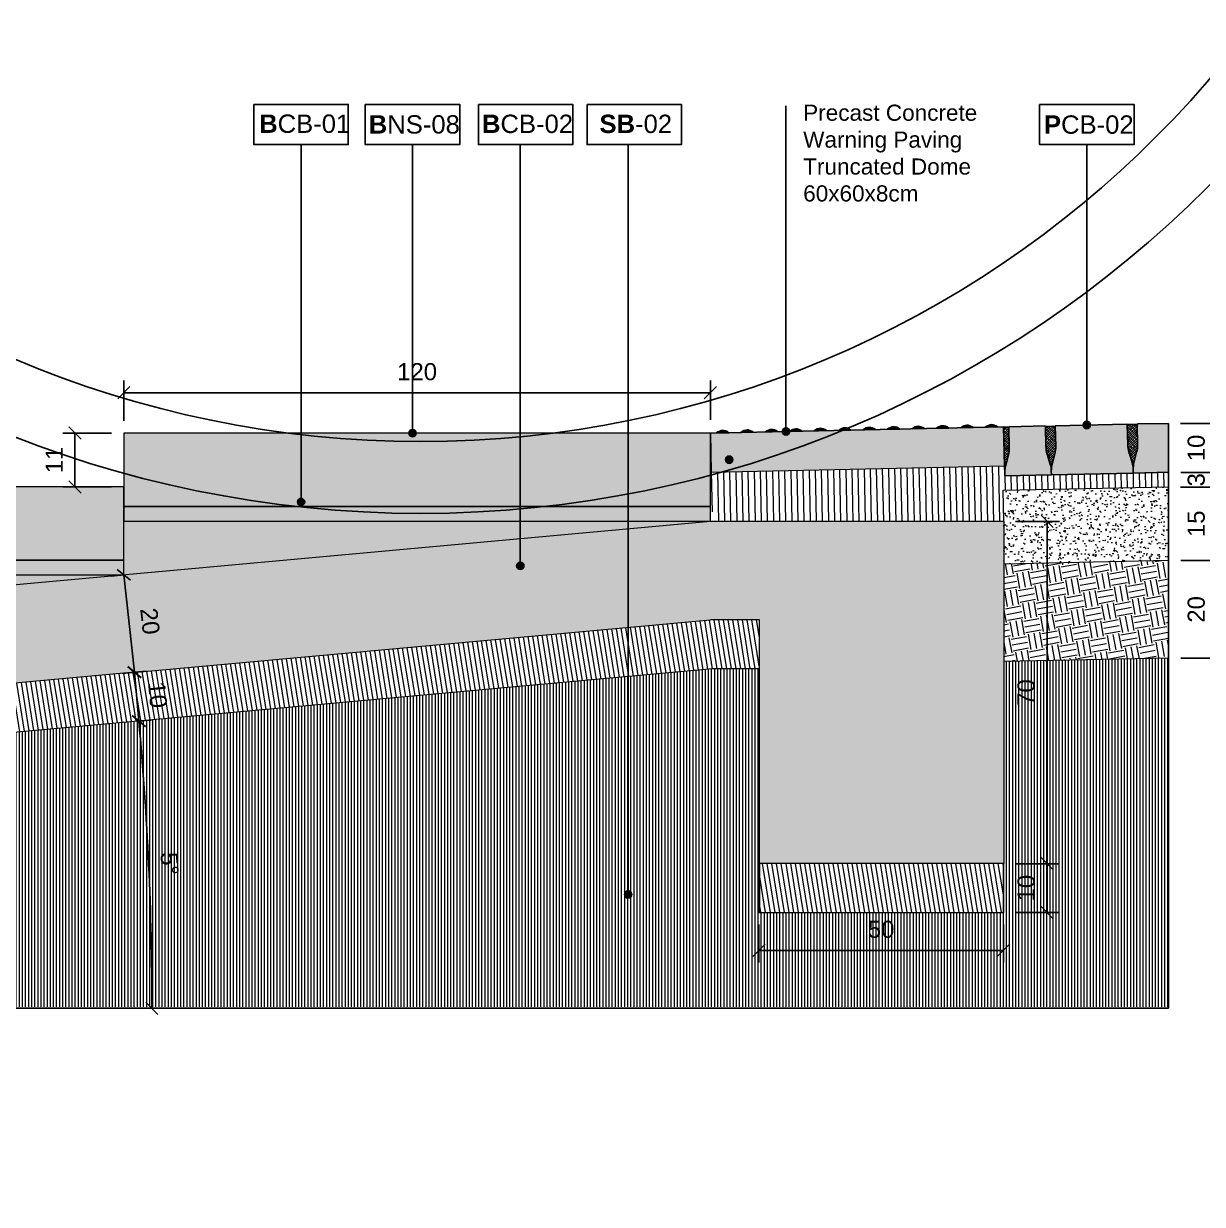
# Model space of a CAD drawing. Header units: metres. Extents: x -325 to 301, y -147 to 149.
# Drawn here: x 69.504 to 71.915, y 36.712 to 39.126 of the extents above; entities that cross this region are included whole.
import ezdxf

# ---------------------------------------------------------------- set-up
doc = ezdxf.new("R2010")
doc.units = ezdxf.units.M
doc.layers.get('Defpoints').update_dxf_attribs({"lineweight": 13})
doc.layers.add('-aux', color=50, linetype='Continuous', plot=False)
doc.layers.add('-AUX-QAD', color=5, linetype='Continuous', plot=False)
for name, color, linetype, true_color in [('0-TX-1_25', 7, 'Continuous', 0x3f4f7f), ('3-TR-paviment fort', 7, 'Continuous', 0xd1d1d1), ('EIT_3 TR sorra', 7, 'Continuous', 0xd8ceb0)]:
    doc.layers.add(name, color=color, linetype=linetype, true_color=true_color)
for name, color, linetype, lineweight, true_color in [('03-TR-Paviment_05_Open Joint Precast Pavements', 7, 'Continuous', 5, 0xb3b3b3), ('03-TR-Paviment_08_Natural Stone Bleachers', 7, 'Continuous', 5, 0xafad9d), ('3-TR sorra granitica', 7, 'Continuous', 0, 0xf2dac9), ('3-TR tot_u', 7, 'Continuous', 5, 0x787878)]:
    doc.layers.add(name, color=color, linetype=linetype, lineweight=lineweight, true_color=true_color)
for name, color, linetype, lineweight in [('1-CM', 7, 'Continuous', 0), ('3-TR Formigó', 252, 'Continuous', 0), ('3-TR Seleccionat', 44, 'Continuous', 0), ('3-TR Tot-u', 37, 'Continuous', 0)]:
    doc.layers.add(name, color=color, linetype=linetype, lineweight=lineweight)
for name, color, linetype in [('1-L- kodolé', 7, 'Continuous'), ('1-SECCIÓ', 1, 'Continuous'), ('A-KEYPLAN_HATCH', 7, 'Continuous'), ('A_TEXT_2', 7, 'Continuous')]:
    doc.layers.add(name, color=color, linetype=linetype)
doc.styles.get("Standard").update_dxf_attribs({"font": 'arial.ttf'})
doc.dimstyles.new('ISO-25', dxfattribs={"dimtxt": 0.1, "dimasz": 0.1, "dimexe": 0.1, "dimexo": 0.1, "dimgap": 0.1, "dimtad": 1, "dimdec": 0, "dimlfac": 100, "dimzin": 9, "dimtxsty": 'Standard', "dimblk": 'OBLIQUE', "dimcen": 0.1, "dimadec": 0, "dimazin": 0, "dimtfac": 1, "dimtdec": 0, "dimtmove": 0, "dimatfit": 3, "dimldrblk": 'OBLIQUE', "dimfxl": 1, "dimarcsym": 0})
pattern_1 = [(45.65245307421528, (43.84029909111156, -32.6203533987801), (0.001734388949528565, 0.006657152013125106), [0.008532812500000079, -0.001706562500000016, 0, -0.001706562500000016])]

# ---------------------------------------------------------------- blocks, each defined once
blk = doc.blocks.new('hatch keyplan 2')
at = {"layer": 'A-KEYPLAN_HATCH'}
blk.add_lwpolyline([(0, 0.005476596624248486), (0.012874798693294, 0.005476596623793739), (0.012874798693294, -2.273736754432321e-13), (0, 0)], close=True, dxfattribs=at)
blk = doc.blocks.new('hatch keyplan')
at = {"layer": 'A-KEYPLAN_HATCH'}
blk.add_blockref('hatch keyplan 2', (1.430579833341536, 0.8521467901477053), dxfattribs=at)
blk = doc.blocks.new('PCB03')
at = {"layer": 'A-KEYPLAN_HATCH'}
blk.add_blockref('hatch keyplan', (-1.42957983326266, -0.8521467901535917), dxfattribs=at)
at = {"layer": 'A_TEXT_2', "insert": (0.0002022692309803231, 0.0039881901570753), "char_height": 0.0025, "attachment_point": 1}
blk.add_mtext_dynamic_manual_height_columns('\\pi0.00139;{\\fArial|b1|i0|c0|p34;P}CB-02', width=0.01456192034901793, gutter_width=0.015, heights=[0], dxfattribs=at)
blk = doc.blocks.new('SB-02')
at = {"layer": 'A-KEYPLAN_HATCH'}
blk.add_blockref('hatch keyplan', (-1.430579833341138, -0.8521467901475916), dxfattribs=at)
at = {"layer": 'A_TEXT_2', "insert": (-0.0007977306930945227, 0.004083503112326525), "char_height": 0.0025, "attachment_point": 1}
blk.add_mtext_dynamic_manual_height_columns('\\pi0.00249;{\\fArial|b1|i0|c0|p34;SB}-02', width=0.01456192034901793, gutter_width=0.015, heights=[0], dxfattribs=at)
blk = doc.blocks.new('B-CB02')
at = {"layer": 'A-KEYPLAN_HATCH'}
blk.add_blockref('hatch keyplan', (-1.430579833341536, -0.8521467901477053), dxfattribs=at)
at = {"layer": 'A_TEXT_2', "insert": (-0.0007977308478888112, 0.004087061300781514), "char_height": 0.0025, "attachment_point": 1}
blk.add_mtext_dynamic_manual_height_columns('\\pi0.00129;{\\fArial|b1|i0|c0|p34;B}CB-02', width=0.01456192034901793, gutter_width=0.015, heights=[0], dxfattribs=at)
blk = doc.blocks.new('B-CB01')
at = {"layer": 'A-KEYPLAN_HATCH'}
blk.add_blockref('hatch keyplan', (-1.430579833341536, -0.8521467901477052), dxfattribs=at)
at = {"layer": 'A_TEXT_2', "insert": (-0.0007977308478921419, 0.004105509799023688), "char_height": 0.0025, "attachment_point": 1}
blk.add_mtext_dynamic_manual_height_columns('\\pi0.00152;{\\fArial|b1|i0|c0|p34;B}CB-01', width=0.01456192034901793, gutter_width=0.015, heights=[0], dxfattribs=at)
blk = doc.blocks.new('_Oblique')
at = {"color": 0, "lineweight": -2}
blk.add_line((-0.499999999995058, -0.4999999998130015), (0.500000000028669, 0.500000000163238), dxfattribs=at)
blk = doc.blocks.new('*D1865')
at = {"layer": '0-TX-1_25', "color": 0, "lineweight": -2, "transparency": 16777216}
for p, q in [((71.87005267036935, 38.17838280041348), (71.97023836855891, 38.17838280041348)), ((71.9452383685589, 38.17838280041348), (71.9452383685589, 38.02842035594581)), ((71.87356136751553, 38.02842035594581), (71.97023836855891, 38.02842035594581))]:
    blk.add_line(p, q, dxfattribs=at)
at = {"layer": 'Defpoints', "color": 0, "transparency": 16777216}
for p in [(71.84505267036934, 38.17838280041348), (71.84856136751553, 38.02842035594581), (71.9452383685589, 38.02842035594581)]:
    blk.add_point(p, dxfattribs=at)
at = {"layer": '0-TX-1_25', "color": 0, "lineweight": -2, "transparency": 16777216, "xscale": 0.025, "yscale": 0.025, "zscale": 0.025}
for p, rotation in [((71.9452383685589, 38.17838280041348), 90), ((71.9452383685589, 38.02842035594581), 270)]:
    blk.add_blockref('_Oblique', p, dxfattribs=dict(at, rotation=rotation))
at = {"layer": '0-TX-1_25', "color": 0, "transparency": 16777216, "insert": (71.90236831398865, 38.10340157817962), "char_height": 0.035, "attachment_point": 5, "rotation": 90}
blk.add_mtext('15', dxfattribs=at)
blk = doc.blocks.new('*D1866')
at = {"layer": '0-TX-1_25', "color": 0, "lineweight": -2, "transparency": 16777216}
for p, q in [((71.87013637227183, 38.30841083877141), (71.970238368559, 38.30841083877141)), ((71.94523836855899, 38.30841083877141), (71.94523836855899, 38.20839451081314)), ((71.87042314409959, 38.20839451081314), (71.970238368559, 38.20839451081314))]:
    blk.add_line(p, q, dxfattribs=at)
at = {"layer": 'Defpoints', "color": 0, "transparency": 16777216}
for p in [(71.84513637227182, 38.30841083877141), (71.84542314409958, 38.20839451081314), (71.94523836855899, 38.20839451081314)]:
    blk.add_point(p, dxfattribs=at)
at = {"layer": '0-TX-1_25', "color": 0, "lineweight": -2, "transparency": 16777216, "xscale": 0.025, "yscale": 0.025, "zscale": 0.025}
for p, rotation in [((71.94523836855899, 38.30841083877141), 90), ((71.94523836855899, 38.20839451081314), 270)]:
    blk.add_blockref('_Oblique', p, dxfattribs=dict(at, rotation=rotation))
at = {"layer": '0-TX-1_25', "color": 0, "transparency": 16777216, "insert": (71.90236831398873, 38.25840267479224), "char_height": 0.035, "attachment_point": 5, "rotation": 90}
blk.add_mtext('10', dxfattribs=at)
blk = doc.blocks.new('*D1867')
at = {"layer": '0-TX-1_25', "color": 0, "lineweight": -2, "transparency": 16777216}
for p, q in [((71.94523836855817, 38.20839427477105), (71.94523836855817, 38.23339427477105)), ((71.87042314409959, 38.20839427477105), (71.97023836855817, 38.20839427477105)), ((71.94523836855817, 38.20839427477105), (71.94523836855817, 38.17840065843547)), ((71.87105079309258, 38.17840065843547), (71.97023836855817, 38.17840065843547)), ((71.94523836855817, 38.17840065843547), (71.94523836855817, 38.15340065843547))]:
    blk.add_line(p, q, dxfattribs=at)
at = {"layer": 'Defpoints', "color": 0, "transparency": 16777216}
for p in [(71.84542314409958, 38.20839427477105), (71.84605079309257, 38.17840065843547), (71.94523836855817, 38.17840065843547)]:
    blk.add_point(p, dxfattribs=at)
at = {"layer": '0-TX-1_25', "color": 0, "lineweight": -2, "transparency": 16777216, "xscale": 0.025, "yscale": 0.025, "zscale": 0.025}
for p, rotation in [((71.94523836855817, 38.20839427477105), 270), ((71.94523836855817, 38.17840065843547), 90)]:
    blk.add_blockref('_Oblique', p, dxfattribs=dict(at, rotation=rotation))
at = {"layer": '0-TX-1_25', "color": 0, "transparency": 16777216, "insert": (71.90235637674371, 38.19339746660324), "char_height": 0.035, "attachment_point": 5, "rotation": 90}
blk.add_mtext('3', dxfattribs=at)
blk = doc.blocks.new('*D1864')
at = {"layer": '0-TX-1_25', "color": 0, "lineweight": -2, "transparency": 16777216}
for p, q in [((71.87042314409959, 38.02835468526387), (71.97023836855902, 38.02835468526387)), ((71.94523836855902, 37.82831090001742), (71.94523836855902, 38.02835468526387)), ((71.87042314409959, 37.82831090001742), (71.97023836855902, 37.82831090001742))]:
    blk.add_line(p, q, dxfattribs=at)
at = {"layer": 'Defpoints', "color": 0, "transparency": 16777216}
for p in [(71.84542314409958, 38.02835468526387), (71.94523836855902, 38.02835468526387), (71.84542314409958, 37.82831090001742)]:
    blk.add_point(p, dxfattribs=at)
at = {"layer": '0-TX-1_25', "color": 0, "lineweight": -2, "transparency": 16777216, "xscale": 0.025, "yscale": 0.025, "zscale": 0.025}
for p, rotation in [((71.94523836855902, 38.02835468526387), 90), ((71.94523836855902, 37.82831090001742), 270)]:
    blk.add_blockref('_Oblique', p, dxfattribs=dict(at, rotation=rotation))
at = {"layer": '0-TX-1_25', "color": 0, "transparency": 16777216, "insert": (71.90236831398876, 37.92833279264062), "char_height": 0.035, "attachment_point": 5, "rotation": 90}
blk.add_mtext('20', dxfattribs=at)
blk = doc.blocks.new('*U1805')
at = {"layer": '3-TR-paviment fort'}
blk.add_hatch(color=256, dxfattribs=at).paths.add_polyline_path([(0.02499999999999999, 0), (0.05, 0, 0.4000000000000008)])
blk.add_lwpolyline([(0.025, 0), (0.05, 0)])
blk.add_arc((0.03750000000000001, -0.01312499999999997), 0.01812499999999998, 46.39718102729632, 133.6028189727037)
blk = doc.blocks.new('*U1806')
at = {"color": 0, "linetype": 'ByBlock', "lineweight": -2, "transparency": 16777216}
for p in [(0, 0.0799999999999983), (0.05000000000000001, 0.0799999999999983), (0.1, 0.0799999999999983), (0.15, 0.0799999999999983), (0.2, 0.0799999999999983), (0.25, 0.0799999999999983), (0.3, 0.0799999999999983), (0.35, 0.0799999999999983), (0.4000000000000001, 0.0799999999999983), (0.45, 0.0799999999999983), (0.5, 0.0799999999999983), (0.55, 0.0799999999999983)]:
    blk.add_blockref('*U1805', p, dxfattribs=at)
blk = doc.blocks.new('Warning Surface 600x600x80')
at = {"layer": '3-TR-paviment fort'}
blk.add_hatch(color=256, dxfattribs=at).paths.add_polyline_path([(0, 0.0799999999999983), (0.5999999623043877, 0.08000015726119614), (0.6000000376956081, 0), (0.0002378696360452182, 0.0005940877276771062)])
blk.add_lwpolyline([(0, 0.0799999999999983), (0.5999999999999943, 0.0799999999999983)])
at = {"layer": '1-CM'}
blk.add_lwpolyline([(0.5999999999999943, 0.0799999999999983), (0, 0.0799999999999983), (0, 0), (0.5999999999999943, 0)], close=True, dxfattribs=at)
blk.add_blockref('*U1806', (-0.0125, 0))
blk = doc.blocks.new('*D1868')
at = {"layer": '0-TX-1_25', "color": 0, "lineweight": -2, "transparency": 16777216}
for p, q in [((69.70842075886793, 37.99885340721017), (69.68357064996954, 37.99611989523135)), ((69.70842075886793, 37.99885340721017), (69.7302888546985, 37.80005253602308)), ((69.7302888546985, 37.80005253602308), (69.70543874580011, 37.79731902404426))]:
    blk.add_line(p, q, dxfattribs=at)
at = {"layer": 'Defpoints', "color": 0, "transparency": 16777216}
for p in [(69.7084207588683, 37.99885340721021), (69.73028885469887, 37.80005253602312), (69.7302888546985, 37.80005253602308)]:
    blk.add_point(p, dxfattribs=at)
at = {"layer": '0-TX-1_25', "color": 0, "lineweight": -2, "transparency": 16777216, "xscale": 0.025, "yscale": 0.025, "zscale": 0.025}
for p, rotation in [((69.70842075886793, 37.99885340721017), 96.27729848959872), ((69.7302888546985, 37.80005253602308), 276.2772984895987)]:
    blk.add_blockref('_Oblique', p, dxfattribs=dict(at, rotation=rotation))
at = {"layer": '0-TX-1_25', "color": 0, "transparency": 16777216, "insert": (69.76196782776525, 37.90414040392464), "char_height": 0.035, "attachment_point": 5, "rotation": 276.2772984895987}
blk.add_mtext('20', dxfattribs=at)
blk = doc.blocks.new('POINT')
at = {"layer": '0-TX-1_25'}
h = blk.add_hatch(dxfattribs=at)
h.set_pattern_fill('ANGLE', color=256)
h.set_pattern_definition([(0, (-83.74681484067048, -12.72584030761209), (0, 6.985), [5.08, -1.905]), (90, (-83.74681484067048, -12.72584030761209), (-6.985, 4.277078946022131e-16), [5.08, -1.905])])
edge = h.paths.add_edge_path()
edge.add_arc((0, 0), 0.0075, 0, 360)
h = blk.add_hatch(color=256, dxfattribs=at)
h.dxf.hatch_style = 1
edge = h.paths.add_edge_path()
edge.add_arc((0, 0), 0.0075, 0, 360)
blk.add_circle((0, 0), 0.0075, dxfattribs=at)
blk = doc.blocks.new('B08')
at = {"layer": 'A-KEYPLAN_HATCH'}
blk.add_blockref('hatch keyplan', (-1.4295798333003, -0.8521467901510894), dxfattribs=at)
at = {"layer": 'A_TEXT_2', "insert": (0.0002022691850247504, 0.004010025482561907), "char_height": 0.0025, "attachment_point": 1}
blk.add_mtext_dynamic_manual_height_columns('\\pi0.00127;{\\fArial|b1|i0|c0|p34;B}NS-08', width=0.01456192034901793, gutter_width=0.015, heights=[0], dxfattribs=at)
blk = doc.blocks.new('*D1876')
at = {"layer": '0-TX-1_25', "color": 0, "lineweight": -2, "transparency": 16777216}
for p, q in [((69.70842075886388, 38.31385340721014), (69.70842075886388, 38.39632973516127)), ((70.90841610671352, 38.31621615112123), (70.90841610671352, 38.39632973516127)), ((69.70842075886388, 38.37132973516127), (70.90841610671352, 38.37132973516127))]:
    blk.add_line(p, q, dxfattribs=at)
at = {"layer": 'Defpoints', "color": 0, "transparency": 16777216}
for p in [(70.90841610671352, 38.37132973516127), (69.70842075886388, 38.28885340721014), (70.90841610671352, 38.29121615112123)]:
    blk.add_point(p, dxfattribs=at)
at = {"layer": '0-TX-1_25', "color": 0, "lineweight": -2, "transparency": 16777216, "xscale": 0.025, "yscale": 0.025, "zscale": 0.025, "rotation": 180}
blk.add_blockref('_Oblique', (69.70842075886388, 38.37132973516127), dxfattribs=at)
at = {"layer": '0-TX-1_25', "color": 0, "lineweight": -2, "transparency": 16777216, "xscale": 0.025, "yscale": 0.025, "zscale": 0.025}
blk.add_blockref('_Oblique', (70.90841610671352, 38.37132973516127), dxfattribs=at)
at = {"layer": '0-TX-1_25', "color": 0, "transparency": 16777216, "insert": (70.3084184327887, 38.41419978973153), "char_height": 0.035, "attachment_point": 5}
blk.add_mtext('120', dxfattribs=at)
blk = doc.blocks.new('*D1877')
at = {"layer": '0-TX-1_25', "color": 0, "lineweight": -2, "transparency": 16777216}
for p, q in [((69.6834207588639, 38.28885340721015), (69.58357953908157, 38.28885340721015)), ((69.60857953908157, 38.17885340721016), (69.60857953908157, 38.28885340721015)), ((69.6834207588639, 38.17885340721016), (69.58357953908157, 38.17885340721016))]:
    blk.add_line(p, q, dxfattribs=at)
at = {"layer": 'Defpoints', "color": 0, "transparency": 16777216}
for p in [(69.60857953908157, 38.28885340721015), (69.70842075886391, 38.28885340721015), (69.70842075886391, 38.17885340721016)]:
    blk.add_point(p, dxfattribs=at)
at = {"layer": '0-TX-1_25', "color": 0, "lineweight": -2, "transparency": 16777216, "xscale": 0.025, "yscale": 0.025, "zscale": 0.025}
for p, rotation in [((69.60857953908157, 38.28885340721015), 90), ((69.60857953908157, 38.17885340721016), 270)]:
    blk.add_blockref('_Oblique', p, dxfattribs=dict(at, rotation=rotation))
at = {"layer": '0-TX-1_25', "color": 0, "transparency": 16777216, "insert": (69.56600791561637, 38.23385340721013), "char_height": 0.035, "attachment_point": 5, "rotation": 90}
blk.add_mtext('11', dxfattribs=at)
blk = doc.blocks.new('*D3007')
at = {"layer": '0-TX-1_25', "color": 0, "lineweight": -2, "transparency": 16777216}
for p, q in [((71.00771860784904, 37.28385340721014), (71.00771860784904, 37.20614208692126)), ((71.50771860784904, 37.28385340721015), (71.50771860784904, 37.20614208692126)), ((71.00771860784904, 37.23114208692126), (71.50771860784904, 37.23114208692126))]:
    blk.add_line(p, q, dxfattribs=at)
at = {"layer": 'Defpoints', "color": 0, "transparency": 16777216}
for p in [(71.00771860784904, 37.30885340721014), (71.50771860784904, 37.30885340721014), (71.50771860784904, 37.23114208692126)]:
    blk.add_point(p, dxfattribs=at)
at = {"layer": '0-TX-1_25', "color": 0, "lineweight": -2, "transparency": 16777216, "xscale": 0.025, "yscale": 0.025, "zscale": 0.025, "rotation": 180}
blk.add_blockref('_Oblique', (71.00771860784904, 37.23114208692126), dxfattribs=at)
at = {"layer": '0-TX-1_25', "color": 0, "lineweight": -2, "transparency": 16777216, "xscale": 0.025, "yscale": 0.025, "zscale": 0.025}
blk.add_blockref('_Oblique', (71.50771860784904, 37.23114208692126), dxfattribs=at)
at = {"layer": '0-TX-1_25', "color": 0, "transparency": 16777216, "insert": (71.25771860784904, 37.27401214149152), "char_height": 0.035, "attachment_point": 5}
blk.add_mtext('50', dxfattribs=at)
blk = doc.blocks.new('*D3008')
at = {"layer": '0-TX-1_25', "color": 0, "lineweight": -2, "transparency": 16777216}
for p, q in [((71.53271860784908, 38.10835017580757), (71.62220889499103, 38.10835017580757)), ((71.59720889499103, 38.10835017580757), (71.59720889499103, 37.40835017580756)), ((71.5323729947636, 37.40835017580756), (71.62220889499103, 37.40835017580756))]:
    blk.add_line(p, q, dxfattribs=at)
at = {"layer": 'Defpoints', "color": 0, "transparency": 16777216}
for p in [(71.50771860784907, 38.10835017580757), (71.5073729947636, 37.40835017580756), (71.59720889499103, 37.40835017580756)]:
    blk.add_point(p, dxfattribs=at)
at = {"layer": '0-TX-1_25', "color": 0, "lineweight": -2, "transparency": 16777216, "xscale": 0.025, "yscale": 0.025, "zscale": 0.025}
for p, rotation in [((71.59720889499103, 38.10835017580757), 90), ((71.59720889499103, 37.40835017580756), 270)]:
    blk.add_blockref('_Oblique', p, dxfattribs=dict(at, rotation=rotation))
at = {"layer": '0-TX-1_25', "color": 0, "transparency": 16777216, "insert": (71.55433884042077, 37.75835017580754), "char_height": 0.035, "attachment_point": 5, "rotation": 90}
blk.add_mtext('70', dxfattribs=at)
blk = doc.blocks.new('*D3009')
at = {"layer": '0-TX-1_25', "color": 0, "lineweight": -2, "transparency": 16777216}
for p, q in [((71.5323729947636, 37.40835017580756), (71.62220889499105, 37.40835017580756)), ((71.59720889499104, 37.40835017580756), (71.59720889499104, 37.30835017580755)), ((71.5323729947636, 37.30835017580755), (71.62220889499105, 37.30835017580755))]:
    blk.add_line(p, q, dxfattribs=at)
at = {"layer": 'Defpoints', "color": 0, "transparency": 16777216}
for p in [(71.5073729947636, 37.40835017580756), (71.5073729947636, 37.30835017580755), (71.59720889499104, 37.30835017580755)]:
    blk.add_point(p, dxfattribs=at)
at = {"layer": '0-TX-1_25', "color": 0, "lineweight": -2, "transparency": 16777216, "xscale": 0.025, "yscale": 0.025, "zscale": 0.025}
for p, rotation in [((71.59720889499104, 37.40835017580756), 90), ((71.59720889499104, 37.30835017580755), 270)]:
    blk.add_blockref('_Oblique', p, dxfattribs=dict(at, rotation=rotation))
at = {"layer": '0-TX-1_25', "color": 0, "transparency": 16777216, "insert": (71.55433884042078, 37.35835017580753), "char_height": 0.035, "attachment_point": 5, "rotation": 90}
blk.add_mtext('10', dxfattribs=at)
blk = doc.blocks.new('*D3010')
at = {"layer": '0-TX-1_25', "color": 0, "lineweight": -2, "transparency": 16777216}
for p, q in [((69.73028885469809, 37.80005253602701), (69.75518594940891, 37.80231851814538)), ((69.73028885469803, 37.80005253602701), (69.73940790592988, 37.69985850521267)), ((69.73940790592994, 37.69985850521267), (69.76430500064076, 37.70212448733103))]:
    blk.add_line(p, q, dxfattribs=at)
at = {"layer": 'Defpoints', "color": 0, "transparency": 16777216}
for p in [(69.73028885469806, 37.80005253602701), (69.73940790592991, 37.69985850521267), (69.73940790592988, 37.69985850521267)]:
    blk.add_point(p, dxfattribs=at)
at = {"layer": '0-TX-1_25', "color": 0, "lineweight": -2, "transparency": 16777216, "xscale": 0.025, "yscale": 0.025, "zscale": 0.025}
for p, rotation in [((69.73028885469803, 37.80005253602701), 95.20038572928671), ((69.73940790592988, 37.69985850521267), 275.2003857292867)]:
    blk.add_blockref('_Oblique', p, dxfattribs=dict(at, rotation=rotation))
at = {"layer": '0-TX-1_25', "color": 0, "transparency": 16777216, "insert": (69.7775419726697, 37.75384123170261), "char_height": 0.035, "attachment_point": 5, "rotation": 275.2003857292867}
blk.add_mtext('10', dxfattribs=at)
blk = doc.blocks.new('*D3011')
at = {"layer": '0-TX-1_25', "color": 0, "lineweight": -2, "transparency": 16777216}
blk.add_arc((63.28904020295624, 37.11278527270963), 6.476876798726993, 0, 5.200385729287083, dxfattribs=at)
at = {"layer": 'Defpoints', "color": 0, "transparency": 16777216}
for p in [(70.91325741373234, 37.80669514720751), (68.84542314409956, 37.61849345005555), (69.76295294943856, 37.30871081168307), (68.84542314409956, 37.11278527270963), (71.84542314409954, 37.11278527270963)]:
    blk.add_point(p, dxfattribs=at)
at = {"layer": '0-TX-1_25', "color": 0, "lineweight": -2, "transparency": 16777216, "xscale": 0.025, "yscale": 0.025, "zscale": 0.025}
for p, rotation in [((69.7392568064835, 37.69984475306015), 95.20038572928709), ((69.76591700168325, 37.11278527270963), 270)]:
    blk.add_blockref('_Oblique', p, dxfattribs=dict(at, rotation=rotation))
at = {"layer": '0-TX-1_25', "color": 0, "transparency": 16777216, "insert": (69.80200288657763, 37.40855914620251), "char_height": 0.035, "attachment_point": 5, "rotation": 272.60019286464365}
blk.add_mtext('5°', dxfattribs=at)

msp = doc.modelspace()

# ---------------------------------------------------------------- hatches: boundary and pattern name
at = {"layer": '03-TR-Paviment_05_Open Joint Precast Pavements'}
h = msp.add_hatch(color=256, dxfattribs=at)
h.dxf.hatch_style = 1
edge = h.paths.add_edge_path()
edge.add_line((71.60597712608724, 38.20368493672432), (71.60580264107362, 38.21187885750892))
edge.add_arc((71.55739605182063, 38.21084805666398), 0.04841756327501152, 1.219908571199136, 17.21892769758707)
edge.add_line((71.60364357005706, 38.22518079856709), (71.59725673239532, 38.24578923019955))
edge.add_arc((71.65184013495036, 38.26270537437762), 0.05714458651822499, 181.2199057829439, 197.2189249092261, ccw=False)
edge.add_line((71.59470850040745, 38.26148877962422), (71.59383295143786, 38.30260473269885))
edge.add_line((71.59383295143786, 38.30260473269885), (71.59303592696824, 38.30258776129897))
edge.add_line((71.59303592696824, 38.30258776129897), (71.59301795770156, 38.3034316458164))
edge.add_line((71.59301795770156, 38.3034316458164), (71.51973677596983, 38.30187115152949))
edge.add_line((71.51973677596983, 38.30187115152949), (71.5197547462172, 38.30102726470411))
edge.add_line((71.5197547462172, 38.30102726470411), (71.51895772073718, 38.30101029700884))
edge.add_line((71.51895772073718, 38.30101029700884), (71.51983327024172, 38.25989434068524))
edge.add_arc((71.46270163411397, 38.25867774253486), 0.05714458817502414, -14.77910997197688, 1.2199091543063787, ccw=False)
edge.add_line((71.51795567700921, 38.24410054453854), (71.51245192962959, 38.22323890325099))
edge.add_arc((71.55926765642043, 38.21088791086389), 0.04841755144470722, 165.2208870380663, 181.2199061644558)
edge.add_line((71.51086107895176, 38.20985711230416), (71.51103556629316, 38.20166319156912))
edge.add_line((71.51103556629316, 38.20166319156912), (71.60597712608724, 38.20368493672432))
h = msp.add_hatch(color=256, dxfattribs=at)
h.dxf.hatch_style = 1
edge = h.paths.add_edge_path()
edge.add_line((71.77343032586974, 38.20725078813764), (71.77325583898399, 38.21544470934814))
edge.add_arc((71.72484925364627, 38.21441391309227), 0.04841755926292352, 1.219903240514168, 17.21892236690261)
edge.add_line((71.77109676938392, 38.22874664950493), (71.76470993218774, 38.2493550811473))
edge.add_arc((71.81929333942908, 38.26627122778101), 0.05714459172141343, 181.2199067437985, 197.2189258700822, ccw=False)
edge.add_line((71.76216169970456, 38.26505463195873), (71.76128615073497, 38.30617058503336))
edge.add_line((71.76128615073497, 38.30617058503336), (71.76048912627527, 38.30615361316792))
edge.add_line((71.76048912627527, 38.30615361316792), (71.76047115607749, 38.30699749766553))
edge.add_line((71.76047115607749, 38.30699749766553), (71.61467833669502, 38.30389289670452))
edge.add_line((71.61467833669502, 38.30389289670452), (71.6146963078834, 38.30304900943341))
edge.add_line((71.6146963078834, 38.30304900943341), (71.61389928286894, 38.30303204174806))
edge.add_line((71.61389928286894, 38.30303204174806), (71.61477483190792, 38.26191608541454))
edge.add_arc((71.55764319524407, 38.26069949056704), 0.05714458864068934, -14.779113294290823, 1.2199058319877167, ccw=False)
edge.add_line((71.6128972377443, 38.24612228924801), (71.60739349084017, 38.22526064750482))
edge.add_arc((71.65420921929234, 38.21290965492022), 0.04841755310145649, 165.2208873136023, 181.2199064399916)
edge.add_line((71.60580264017226, 38.21187885609243), (71.60597712608724, 38.20368493672432))
edge.add_line((71.60597712608724, 38.20368493672432), (71.77343032586974, 38.20725078813764))
h = msp.add_hatch(color=256, dxfattribs=at)
h.dxf.hatch_style = 1
edge = h.paths.add_edge_path()
edge.add_line((71.84542314409956, 38.20878384011718), (71.84542314409956, 38.30880651085388))
edge.add_line((71.84542314409956, 38.30880651085388), (71.78213153663616, 38.30745874066893))
edge.add_line((71.78213153663616, 38.30745874066893), (71.78214950686369, 38.30661485477466))
edge.add_line((71.78214950686369, 38.30661485477466), (71.78135248188886, 38.3065978852271))
edge.add_line((71.78135248188886, 38.3065978852271), (71.7822280299571, 38.26548193073597))
edge.add_arc((71.72509638887495, 38.26426533178143), 0.0571445931454229, -14.779109271619518, 1.219909854650325, ccw=False)
edge.add_line((71.78035043675433, 38.2496881331926), (71.7748466893648, 38.22882649237062))
edge.add_arc((71.8216624215347, 38.21647550271371), 0.04841755594935651, 165.2208917857878, 181.2199109121869)
edge.add_line((71.77325583964782, 38.21544470004694), (71.77343032603828, 38.20725078022319))
edge.add_line((71.77343032603828, 38.20725078022319), (71.84542314409956, 38.20878384011718))
at = {"layer": '03-TR-Paviment_08_Natural Stone Bleachers'}
h = msp.add_hatch(dxfattribs=at)
h.set_pattern_fill('DASH', color=256, scale=0.0011, angle=233.508609717075, style=0, double=1)
h.set_pattern_definition([(233.508609717075, (6.024810293491107, -15.01347124927061), (0.0007307855367451985, -0.004884778909969624), [0.0034925, -0.0034925])])
h.paths.add_polyline_path([(69.70842075886388, 38.28885340721014), (69.70842075886388, 38.13885340721014), (70.90842075886388, 38.13885340721014), (70.90842132857327, 38.28879810719748)])
h = msp.add_hatch(dxfattribs=at)
h.set_pattern_fill('DASH', color=256, scale=0.0011, angle=233.508609717075, style=0, double=1)
h.set_pattern_definition([(233.508609717075, (4.824810293491105, -15.12347124927061), (0.0007307855367451985, -0.004884778909969624), [0.0034925, -0.0034925])])
h.paths.add_polyline_path([(68.84542314409956, 38.1788378770207), (68.84542314409957, 38.02885340721014), (69.70842075886388, 38.02885340721014), (69.70842132857327, 38.17879810719748)])
at = {"layer": '3-TR Formigó'}
h = msp.add_hatch(dxfattribs=at)
h.set_pattern_fill('ANSI31', color=256, scale=0.003, angle=234.1752438963392)
h.set_pattern_definition([(279.1752438963392, (-140.3635334895784, -6.250868786369161), (0.009403130041245794, 0.001518805592372136), [])])
h.paths.add_polyline_path([(70.90871610299776, 37.90669514720752), (68.84542820260467, 37.71931839375578), (68.84542314409956, 37.61931839369181), (70.91325741373237, 37.80669514720752), (71.00842075890016, 37.80669514720752), (71.00871610299775, 37.90669514720752)])
h = msp.add_hatch(dxfattribs=at)
h.set_pattern_fill('ANSI31', color=256, scale=0.003, angle=234.1752438963392)
h.set_pattern_definition([(279.1752438963392, (-138.2012380258289, -6.561333772850837), (0.009403130041245794, 0.001518805592372136), [])])
h.paths.add_polyline_path([(71.50772366635415, 37.40885340727411), (71.00772366635415, 37.40885340727411), (71.00771860784904, 37.30885340721013), (71.50771860784906, 37.30885340721014)])
at = {"layer": '3-TR Seleccionat'}
h = msp.add_hatch(dxfattribs=at)
h.set_pattern_fill('ANSI31', color=256, scale=0.002, angle=225, style=0)
h.set_pattern_definition([(270, (-130.2760831451884, -9.52449117600905), (0.00635, -1.734723475976807e-18), [])])
h.paths.add_polyline_path([(71.50871610299775, 37.82177547577183), (71.50871610299775, 37.30885340721014), (71.00871610299775, 37.30885340721014), (71.00871610299775, 37.80669514720752), (70.90871610299776, 37.80669514720752), (68.84542314409956, 37.61849345005555), (68.84118207327558, 37.11579691796803), (71.84542314409954, 37.11579691796802), (71.84542314409956, 37.82882143078326)])
at = {"layer": '3-TR sorra granitica'}
h = msp.add_hatch(dxfattribs=at)
h.set_pattern_fill('LINE', color=256, scale=0.09999999999999998, angle=55.57343513601558, style=0)
h.set_pattern_definition([(91.21990737476345, (91.88644198328957, 246.8383881084056), (-0.01249716683374971, -0.0002661223955746656), [])])
h.paths.add_polyline_path([(71.84542314409954, 38.17889753040712), (71.84542314409956, 38.20881347371161), (71.51103563888385, 38.20165969520583), (71.509987975951, 38.22164541447953), (70.91012396792603, 38.20887153972704), (70.9131681077402, 38.10928678737523), (71.50871610299775, 38.10885340721014), (71.50739839055824, 38.17182325467682)])
at = {"layer": '3-TR Tot-u'}
h = msp.add_hatch(dxfattribs=at)
h.set_pattern_fill('EARTH', color=256, scale=0.005, angle=-79.60484875176058)
h.set_pattern_definition([(280.3951512482394, (0.5408499942663809, -11.20688005808869), (0.0369577192086566, -0.02550003903710923), [0.03175, -0.03175]), (280.3951512482394, (0.5525608239374691, -11.20473174305652), (0.0369577192086566, -0.02550003903710923), [0.03175, -0.03175]), (280.3951512482394, (0.564271653608543, -11.20258342802435), (0.0369577192086566, -0.02550003903710923), [0.03175, -0.03175]), (10.39515124823941, (0.5688913685096253, -11.205770932904), (0.02550003903710923, 0.0369577192086566), [0.03175, -0.03175]), (10.39515124823941, (0.5710396835417839, -11.21748176257508), (0.02550003903710923, 0.0369577192086566), [0.03175, -0.03175]), (10.39515124823941, (0.5731879985739567, -11.22919259224616), (0.02550003903710923, 0.0369577192086566), [0.03175, -0.03175])])
h.paths.add_polyline_path([(71.50871610299777, 38.02181926101828), (71.50871610299775, 37.82177547577182), (71.84542314409956, 37.82882143078324), (71.84542314409956, 38.0288652160297)])
at = {"layer": '3-TR tot_u'}
h = msp.add_hatch(dxfattribs=at)
h.set_pattern_fill('AR-CONC', color=256, scale=0.0002, angle=90.26641431039367)
h.set_pattern_definition([(140.2664143103937, (269985.455109524, -738425.3704127254), (0.003018358551071247, 0.03645136258436954), [0.00381, -0.04191]), (85.26641431039367, (269985.455109524, -738425.3704127254), (-0.03817818106754276, -0.007226282933233686), [0.003048, -0.033528116834]), (190.7178590103937, (269985.4553610532, -738425.3673751216), (-0.03515982095845395, 0.02922507956224307), [0.00323800176, -0.03561804892000001]), (136.4506143103937, (269985.4449496338, -738425.3704599673), (0.00815628255818146, 0.05425431968784703), [0.005715, -0.062865]), (186.9019719203937, (269985.4456293185, -738425.3659387779), (-0.04970546584793135, 0.04725021761608914), [0.004857004628, -0.053427121632]), (81.45056548039366, (269985.4449496338, -738425.3704599673), (-0.04970546584550613, 0.04725021761879526), [0.004571993414, -0.050291946384]), (111.2664143103937, (269985.4474659854, -738425.3653682116), (0.02031182351307306, 0.03041765279537408), [0.00381, -0.04191]), (56.2664143103937, (269985.4474659854, -738425.3653682116), (-0.03689466829018208, 0.01218898497184377), [0.003048, -0.033528]), (161.7178593103937, (269985.4491586374, -738425.3628334072), (-0.01658284496692729, 0.04260663769872181), [0.003238001759999998, -0.03561798751999996]), (127.7664143103937, (269985.455109524, -738425.3704127254), (-0.01691369723239765, 0.0005390813352213942), [0, -0.0331216, 0, -0.034036, 0, -0.033655]), (97.76641431039367, (269985.455109524, -738425.3704127254), (-0.02009803784807661, 0.01327062430379522), [0, -0.0194056, 0, -0.0323596, 0, -0.012827]), (57.76641431039366, (269985.4551621986, -738425.3817410029), (0.001019642850235293, 0.02712315336894964), [0, -0.0127, 0, -0.039624, 0, -0.052578]), (47.76641431039366, (269985.4551858196, -738425.386820948), (-0.005222997154178432, 0.02960187044262312), [0, -0.01651, 0, -0.0263144, 0, -0.037338])])
h.paths.add_polyline_path([(71.50741411645608, 38.17107175734095), (71.50871610299775, 38.10885340721014), (71.50871610299775, 38.02181926101827), (71.84542314409956, 38.02886521602969), (71.84542314409956, 38.17852700990392)])
h = msp.add_hatch(dxfattribs=at)
h.set_pattern_fill('AR-CONC', color=256, scale=0.0002, angle=90.26641431039367)
h.set_pattern_definition([(140.2664143103937, (269990.8589339706, -738419.8400235375), (0.003018358551071247, 0.03645136258436954), [0.00381, -0.04191]), (85.26641431039367, (269990.8589339706, -738419.8400235375), (-0.03817818106754276, -0.007226282933233686), [0.003048, -0.033528116834]), (190.7178590103937, (269990.8591854998, -738419.8369859337), (-0.03515982095845395, 0.02922507956224307), [0.00323800176, -0.03561804892000001]), (136.4506143103937, (269990.8487740805, -738419.8400707794), (0.00815628255818146, 0.05425431968784703), [0.005715, -0.062865]), (186.9019719203937, (269990.8494537652, -738419.8355495901), (-0.04970546584793135, 0.04725021761608914), [0.004857004628, -0.053427121632]), (81.45056548039366, (269990.8487740805, -738419.8400707794), (-0.04970546584550613, 0.04725021761879526), [0.004571993414, -0.050291946384]), (111.2664143103937, (269990.851290432, -738419.8349790238), (0.02031182351307306, 0.03041765279537408), [0.00381, -0.04191]), (56.2664143103937, (269990.851290432, -738419.8349790238), (-0.03689466829018208, 0.01218898497184377), [0.003048, -0.033528]), (161.7178593103937, (269990.852983084, -738419.8324442194), (-0.01658284496692729, 0.04260663769872181), [0.003238001759999998, -0.03561798751999996]), (127.7664143103937, (269990.8589339706, -738419.8400235375), (-0.01691369723239765, 0.0005390813352213942), [0, -0.0331216, 0, -0.034036, 0, -0.033655]), (97.76641431039367, (269990.8589339706, -738419.8400235375), (-0.02009803784807661, 0.01327062430379522), [0, -0.0194056, 0, -0.0323596, 0, -0.012827]), (57.76641431039366, (269990.8589866453, -738419.851351815), (0.001019642850235293, 0.02712315336894964), [0, -0.0127, 0, -0.039624, 0, -0.052578]), (47.76641431039366, (269990.8590102663, -738419.8564317601), (-0.005222997154178432, 0.02960187044262312), [0, -0.01651, 0, -0.0263144, 0, -0.037338])])
h.paths.add_polyline_path([(69.72531613535857, 37.79912584920847), (70.90871610299776, 37.90669514720752), (71.00871610299775, 37.90669514720752), (71.00871610299775, 37.40885340721014), (71.50871610299775, 37.40885340721014), (71.50871610299775, 38.10885340721014), (70.90871610299776, 38.10885340721014), (70.40842075886388, 38.10885340721014), (69.70855858612636, 38.10885340721014), (69.70842075886388, 37.99885340721014), (68.90842075886388, 37.99385340721014), (68.84542314409956, 37.99885340721014), (68.84542314409956, 37.88885340721014), (68.84542314409956, 37.71890677253506), (69.72166979969482, 37.79912228801988)])
at = {"layer": 'EIT_3 TR sorra'}
h = msp.add_hatch(dxfattribs=at)
h.set_pattern_fill('ANSI36', color=256, scale=0.00107500000000001, angle=0.652453074215288, style=0, double=1)
h.set_pattern_definition([(45.65245307421528, (44.42889060530912, -32.60781956049246), (0.001734388949528565, 0.006657152013125106), [0.008532812500000079, -0.001706562500000016, 0, -0.001706562500000016])])
edge = h.paths.add_edge_path()
edge.add_line((71.51103563888385, 38.20165969520583), (71.50830276272002, 38.30078340375087))
edge.add_line((71.50830276272002, 38.30078340375087), (71.51895772073718, 38.30101029700884))
edge.add_line((71.51895772073718, 38.30101029700884), (71.51983334377343, 38.25989084387621))
edge.add_arc((71.46270171041257, 38.25867424956479), 0.0571445853270245, -14.779113761189024, 1.219905365121292, ccw=False)
edge.add_line((71.51795574958999, 38.2440970486408), (71.51245200220046, 38.22323540781881))
edge.add_arc((71.55926772566914, 38.21088441582661), 0.04841754813172329, 165.2208864870591, 181.2199056132704)
edge.add_line((71.5108611515028, 38.20985361780308), (71.51103563888385, 38.20165969520583))
h = msp.add_hatch(dxfattribs=at)
h.set_pattern_fill('ANSI36', color=256, scale=0.00107500000000001, angle=0.652453074215288, style=0, double=1)
h.set_pattern_definition(pattern_1)
edge = h.paths.add_edge_path()
edge.add_line((71.60597720381882, 38.20368143953897), (71.60580271554633, 38.21187536025418))
edge.add_arc((71.55739613313547, 38.21084456028038), 0.04841755641588713, 1.21990771292418, 17.21892683903589)
edge.add_line((71.60364364503496, 38.22517729946003), (71.59725680915615, 38.24578573485659))
edge.add_arc((71.65184021389896, 38.26270187599989), 0.05714458770957997, 181.21990222723, 197.2189213534492, ccw=False)
edge.add_line((71.59470857808947, 38.26148528476664), (71.59383295515237, 38.30260473324371))
edge.add_line((71.59383295515237, 38.30260473324371), (71.61389928436472, 38.30303203712224))
edge.add_line((71.61389928436472, 38.30303203712224), (71.61477490638063, 38.2619125881598))
edge.add_arc((71.5576432697169, 38.26069599331228), 0.05714458864056177, -14.779113294309695, 1.219905832004713, ccw=False)
edge.add_line((71.61289731221702, 38.24611879199327), (71.60739356572886, 38.22525715258777))
edge.add_arc((71.65420929046387, 38.21290615707537), 0.0484175502541354, 165.2208828414578, 181.2199019676719)
edge.add_line((71.60580271411, 38.21187536208666), (71.60597720245191, 38.20368143811257))
h = msp.add_hatch(dxfattribs=at)
h.set_pattern_fill('ANSI36', color=256, scale=0.00107500000000001, angle=0.652453074215288, style=0, double=1)
h.set_pattern_definition(pattern_1)
edge = h.paths.add_edge_path()
edge.add_line((71.77343040170938, 38.2072472923093), (71.77325591530901, 38.21544121259861))
edge.add_arc((71.72484933309568, 38.21441041428614), 0.04841755618303174, 1.219905752385243, 17.21892487849631)
edge.add_line((71.77109684526319, 38.22874315181436), (71.76471000939429, 38.24935158674537))
edge.add_arc((71.81929341636783, 38.26626773503053), 0.05714459195448098, 181.2199084049579, 197.2189275311751, ccw=False)
edge.add_line((71.76216177644557, 38.26505113754688), (71.76128615444455, 38.306170585811))
edge.add_line((71.76128615444455, 38.306170585811), (71.78135248413238, 38.30659788923389))
edge.add_line((71.78135248413238, 38.30659788923389), (71.7822281061334, 38.26547844096977))
edge.add_arc((71.72509646478338, 38.26426184366674), 0.05714459337807634, -14.779110932889012, 1.2199081934239189, ccw=False)
edge.add_line((71.78035051246506, 38.24968464341649), (71.77484676505571, 38.22882300352561))
edge.add_arc((71.82166248334278, 38.21647201046465), 0.04841754339416346, 165.2208836999978, 181.2199028262084)
edge.add_line((71.77325591386277, 38.21544121489664), (71.77343040079808, 38.20724729135836))
h = msp.add_hatch(dxfattribs=at)
h.set_pattern_fill('ANSI36', color=256, scale=0.00107500000000001, angle=-0.05884456060995599, style=0, double=1)
h.set_pattern_definition([(44.94115543939003, (68.53367965347367, 39.8131459245249), (0.001816898295250332, 0.00663510802766759), [0.008532812500000079, -0.001706562500000016, 0, -0.001706562500000016])])
h.paths.add_polyline_path([(69.70842075886388, 38.10885340721014), (70.90842084603987, 38.10885340721014), (70.90842067168789, 38.13885340566581), (69.70842075886388, 38.13885340721014)])
h = msp.add_hatch(dxfattribs=at)
h.set_pattern_fill('ANSI36', color=256, scale=0.00107500000000001, angle=-0.05884456060995599, style=0, double=1)
h.set_pattern_definition([(44.94115543939003, (67.33367965347367, 39.7031459245249), (0.001816898295250332, 0.00663510802766759), [0.008532812500000079, -0.001706562500000016, 0, -0.001706562500000016])])
h.paths.add_polyline_path([(68.84542314409956, 38.02885340677643), (68.84542314409956, 37.99885340721014), (69.70842084603987, 37.99885340721014), (69.70842067168789, 38.02885340566581)])

# ---------------------------------------------------------------- linework, layer by layer
at = {"layer": '-aux'}
for points in [[(71.51103563888385, 38.20165969520583), (71.51103563888385, 38.20165969520583), (71.50830276272002, 38.30078340375087), (71.51895772073718, 38.30101029700884), (71.51983334377343, 38.25989084387621, -0.0699225111484148), (71.51795574958999, 38.2440970486408), (71.51245200220046, 38.22323540781881, 0.06992251114798485), (71.5108611515028, 38.20985361780308), (71.51103563888385, 38.20165969520583), (71.51103563888385, 38.20165969520583)], [(71.60597720245191, 38.20368143811257), (71.60597720381882, 38.20368143953897), (71.60580271554633, 38.21187536025418, 0.06992251114754273), (71.60364364503496, 38.22517729946003), (71.59725680915615, 38.24578573485659, -0.06992251114800961), (71.59470857808947, 38.26148528476664), (71.59383295515237, 38.30260473324371), (71.61389928436472, 38.30303203712224), (71.61477490638063, 38.2619125881598, -0.0699225111484148), (71.61289731221702, 38.24611879199327), (71.60739356572886, 38.22525715258777, 0.06992251114798485), (71.60580271411, 38.21187536208666), (71.60597720245191, 38.20368143811257), (71.60597720381882, 38.20368143953897)], [(71.77343040079808, 38.20724729135836), (71.77343040170938, 38.2072472923093), (71.77325591530901, 38.21544121259861, 0.06992251114754273), (71.77109684526319, 38.22874315181436), (71.76471000939429, 38.24935158674537, -0.06992251114800961), (71.76216177644557, 38.26505113754688), (71.76128615444455, 38.306170585811), (71.78135248413238, 38.30659788923389), (71.7822281061334, 38.26547844096977, -0.0699225111484148), (71.78035051246506, 38.24968464341649), (71.77484676505571, 38.22882300352561, 0.06992251114798485), (71.77325591386277, 38.21544121489664), (71.77343040079808, 38.20724729135836), (71.77343040170938, 38.2072472923093)]]:
    msp.add_lwpolyline(points, format="xyb", dxfattribs=at)
msp.add_lwpolyline([(68.84542314409956, 37.11278527270964), (71.84542314409956, 37.11278527270964)], dxfattribs=at)
at = {"layer": '-AUX-QAD'}
for centre, radius in [((70.3157401271516, 40.39975943216567), 2.275066578693362), ((70.3157401271516, 40.39975943216567), 2.127946726816823), ((70.3157401271516, 37.91438797755965), 2.275066578693362), ((70.3157401271516, 37.91438797755965), 2.127946726816823)]:
    msp.add_circle(centre, radius, dxfattribs=at)
at = {"layer": '0-TX-1_25'}
for points in [[(71.06296992087883, 38.29214447224371), (71.06269081235841, 38.95799041901218)], [(70.07106128950196, 38.1479146620734), (70.07106128950197, 38.87870044852608)], [(70.29907282352853, 38.28885340721014), (70.29907282352853, 38.87870044852608)], [(70.51954296409727, 38.01760117734604), (70.51954296409728, 38.87870044852608)], [(70.74001310466602, 37.3453351400275), (70.74001310466603, 38.87870044852608)], [(71.67847732227759, 38.30525147110338), (71.67847732228772, 38.87870044852845)]]:
    msp.add_lwpolyline(points, dxfattribs=at)
at = {"layer": '1-CM'}
for p, q in [((70.90842079928112, 38.20181712272579), (70.90842075886388, 38.28885340721014)), ((71.50739836420465, 38.17182451404251), (71.84542314409956, 38.17889804963531)), ((71.84542314409956, 37.82882143078325), (71.50871610299775, 37.82177547577183))]:
    msp.add_line(p, q, dxfattribs=at)
for points in [[(70.90842075886388, 38.28885340721014), (69.70842075886388, 38.28885340721014), (69.70842075886388, 38.13885340721014), (70.90871610299776, 38.13885340721014)], [(69.70842075886388, 38.13885340721014), (69.70842075886388, 38.10885340721014), (70.90842075886388, 38.10885340721014), (70.90842075886388, 38.13885340721014)]]:
    msp.add_lwpolyline(points, close=True, dxfattribs=at)
for points in [[(71.51103493606378, 38.20168518707909), (71.84542314409956, 38.20879468165568)], [(68.84542314409956, 38.02885340721014), (69.70871610299776, 38.02885340721014), (69.70842075886388, 38.17885340721014), (68.84542314409956, 38.17885340721014)], [(71.50739836420465, 38.1718245140425), (71.84542314409956, 38.17889804963531)], [(71.50871610299775, 38.10885340721014), (71.50739836420465, 38.17182451404249)], [(70.90871610299776, 38.10885340721014), (71.50871610299775, 38.10885340721014), (71.50871610299775, 37.40885340721014), (71.00871610299775, 37.40885340721014), (71.00871610299775, 37.90669514720752), (70.90871610299776, 37.90669514720752)], [(68.84542314409956, 37.99885340721014), (69.70842075886388, 37.99885340721014), (69.70842075886388, 38.02885340721014), (68.84542314409956, 38.02885340721014)], [(71.50871610299775, 38.02181926101828), (71.84542314409956, 38.0288652160297)], [(69.70543874580011, 37.79731902404426), (70.90871610299776, 37.90669514720752)], [(71.00871610299775, 37.80669514720752), (70.91325741373237, 37.80669514720752), (68.84542314409956, 37.61849345005555)], [(69.72366531678156, 37.79930496652798), (68.84542314409956, 37.71890677253506)], [(71.00771860784904, 37.40885340721014), (71.00771860784904, 37.30885340721014), (71.50771860784904, 37.30885340721014), (71.50771860784904, 37.40885340721014)], [(71.00871610299775, 37.40885340721014), (71.00871610299775, 37.30885340721014), (71.50871610299775, 37.30885340721014), (71.50871610299775, 37.40885340721014)]]:
    msp.add_lwpolyline(points, dxfattribs=at)
at = {"layer": '1-CM', "color": 251, "true_color": 0x636466}
msp.add_lwpolyline([(68.84542314409956, 37.92052466412459), (70.90842075886388, 38.10885340721014)], dxfattribs=at)
at = {"layer": '1-L- kodolé'}
for points in [[(71.60597712608724, 38.20368493672432), (71.60580264107362, 38.21187885750892, 0.06992251114875708), (71.60364357005706, 38.22518079856709), (71.59725673239532, 38.24578923019955, -0.0699225111482901), (71.59470850040745, 38.26148877962422), (71.59383295143786, 38.30260473269885), (71.59303592696824, 38.30258776129897), (71.59301795770156, 38.3034316458164), (71.51973677596983, 38.30187115152949), (71.5197547462172, 38.30102726470411), (71.51895772073718, 38.30101029700884), (71.51983327024172, 38.25989434068524, -0.0699225111482901), (71.51795567700921, 38.24410054453854), (71.51245192962959, 38.22323890325099, 0.06992251114875708), (71.51086107895176, 38.20985711230416), (71.51103556629316, 38.20166319156912)], [(71.77343032586974, 38.20725078813764), (71.77325583898399, 38.21544470934814, 0.06992251114875708), (71.77109676938392, 38.22874664950493), (71.76470993218774, 38.2493550811473, -0.0699225111482901), (71.76216169970456, 38.26505463195873), (71.76128615073497, 38.30617058503336), (71.76048912627527, 38.30615361316792), (71.76047115607749, 38.30699749766553), (71.61467833669502, 38.30389289670452), (71.6146963078834, 38.30304900943341), (71.61389928286894, 38.30303204174806), (71.61477483190792, 38.26191608541454, -0.0699225111482901), (71.6128972377443, 38.24612228924801), (71.60739349084017, 38.22526064750482, 0.06992251114875708), (71.60580264017226, 38.21187885609243), (71.60597712608724, 38.20368493672432)]]:
    msp.add_lwpolyline(points, format="xyb", close=True, dxfattribs=at)
msp.add_lwpolyline([(71.84542314409956, 38.30880651085389), (71.78213153663616, 38.30745874066893), (71.78214950686369, 38.30661485477466), (71.78135248188886, 38.3065978852271), (71.7822280299571, 38.26548193073597, -0.0699225111482901), (71.78035043675433, 38.2496881331926), (71.7748466893648, 38.22882649237062, 0.06992251114875708), (71.77325583964782, 38.21544470004694), (71.77343032603828, 38.20725078022319), (71.84542314409956, 38.20878384011717)], format="xyb", dxfattribs=at)
at = {"layer": '1-SECCIÓ'}
msp.add_lwpolyline([(71.84542314409956, 37.11278527270964), (71.84542314409956, 38.30880651085389)], dxfattribs=at)

# ---------------------------------------------------------------- block references
at = {"layer": '0-TX-1_25', "xscale": 15, "yscale": 15, "zscale": 15}
for name, p in [('B-CB01', (69.97450029930226, 38.87870044852892)), ('B-CB02', (70.43375667586317, 38.8787004485276)), ('SB-02', (70.6561584049021, 38.87870044852699)), ('PCB03', (71.56691633089474, 38.87870044861845))]:
    msp.add_blockref(name, p, dxfattribs=at)
at = {"layer": '0-TX-1_25'}
for p in [(70.29907282352853, 38.28885340721014), (71.06297404433187, 38.29214456005106), (71.67847732227759, 38.30544519718502), (70.94662606547675, 38.23443774046842), (70.07106128950196, 38.1479146620734), (70.51954296409727, 38.01760117734604), (70.74001310466602, 37.3453351400275)]:
    msp.add_blockref('POINT', p, dxfattribs=at)
at = {"layer": '1-CM', "rotation": 1.219907352308361}
msp.add_blockref('Warning Surface 600x600x80', (70.91012396792603, 38.20887153972704), dxfattribs=at)
at = {"layer": 'A-KEYPLAN_HATCH', "xscale": 14.99999999998988, "yscale": 14.99999999998988, "zscale": 14.99999999998988}
msp.add_blockref('B08', (70.18751183271037, 38.87870044857855), dxfattribs=at)

# ---------------------------------------------------------------- texts
at = {"layer": '0-TX-1_25', "insert": (71.0982225306059, 38.96050297027561), "char_height": 0.033, "attachment_point": 1}
msp.add_mtext_dynamic_manual_height_columns('Precast Concrete Warning Paving\\PTruncated Dome 60x60x8cm', width=0.5140735017147051, gutter_width=12.5, heights=[0], dxfattribs=at)

# ---------------------------------------------------------------- dimensions: what is measured, and where the dimension line sits
at = {"layer": '0-TX-1_25'}
for base, p1, p2, picture, middle in [((70.90841610671352, 38.37132973516127), (69.70842075886388, 38.28885340721014), (70.90841610671352, 38.29121615112123), '*D1876', (70.3084184327887, 38.41419978973153)), ((71.50771860784904, 37.23114208692126), (71.00771860784904, 37.30885340721014), (71.50771860784904, 37.30885340721014), '*D3007', (71.25771860784904, 37.27401214149152))]:
    dim = msp.add_linear_dim(base=base, p1=p1, p2=p2, dimstyle='ISO-25', override={"dimtxt": 0.035, "dimasz": 0.025, "dimexe": 0.025, "dimexo": 0.025, "dimgap": 0.025, "dimblk1": 'Oblique', "dimblk2": 'Oblique', "dimsah": 1, "dimfxl": 0.1, "dimfxlon": 1, "dimarcsym": 1}, dxfattribs=at)
    dim.commit()
    dim.dimension.update_dxf_attribs({"geometry": picture, "text_midpoint": middle})
for base, p1, p2, picture, middle in [((71.94523836855899, 38.20839451081314), (71.8451363722718, 38.30841083877139), (71.84542314409956, 38.20839451081312), '*D1866', (71.90236831398873, 38.25840267479224)), ((69.60857953908157, 38.28885340721015), (69.70842075886388, 38.17885340721014), (69.70842075886388, 38.28885340721014), '*D1877', (69.56600791561637, 38.23385340721013)), ((71.9452383685589, 38.02842035594581), (71.84505267036931, 38.17838280041347), (71.8485613675155, 38.0284203559458), '*D1865', (71.90236831398865, 38.10340157817962)), ((71.59720889499103, 37.40835017580756), (71.50771860784904, 38.10835017580755), (71.50737299476357, 37.40835017580755), '*D3008', (71.55433884042077, 37.75835017580754)), ((71.94523836855902, 38.02835468526387), (71.84542314409956, 37.82831090001741), (71.84542314409956, 38.02835468526386), '*D1864', (71.90236831398876, 37.92833279264062)), ((71.59720889499104, 37.30835017580755), (71.50737299476357, 37.40835017580755), (71.50737299476357, 37.30835017580754), '*D3009', (71.55433884042078, 37.35835017580753))]:
    dim = msp.add_linear_dim(base=base, p1=p1, p2=p2, angle=90, dimstyle='ISO-25', override={"dimtxt": 0.035, "dimasz": 0.025, "dimexe": 0.025, "dimexo": 0.025, "dimgap": 0.025, "dimblk1": 'Oblique', "dimblk2": 'Oblique', "dimsah": 1, "dimfxl": 0.1, "dimfxlon": 1, "dimarcsym": 1}, dxfattribs=at)
    dim.commit()
    dim.dimension.update_dxf_attribs({"geometry": picture, "text_midpoint": middle})
dim = msp.add_linear_dim(base=(71.94523836855817, 38.17840065843547), p1=(71.84542314409956, 38.20839427477104), p2=(71.84605079309254, 38.17840065843546), angle=90, dimstyle='ISO-25', override={"dimtxt": 0.035, "dimasz": 0.025, "dimexe": 0.025, "dimexo": 0.025, "dimgap": 0.025, "dimblk1": 'Oblique', "dimblk2": 'Oblique', "dimsah": 1, "dimfxl": 0.1, "dimfxlon": 1, "dimarcsym": 1}, dxfattribs=at)
dim.commit()
dim.dimension.update_dxf_attribs({"geometry": '*D1867', "text_midpoint": (71.94523836855817, 38.19339746660324), "dimtype": 160})
for p1, p2, distance, picture, middle in [((69.70842075886831, 37.99885340721022), (69.7302888546989, 37.80005253602313), -4.009553106198935e-13, '*D1868', (69.76196782776525, 37.90414040392464)), ((69.73028885469807, 37.80005253602702), (69.73940790592992, 37.69985850521267), -4.2457191545051424e-14, '*D3010', (69.7775419726697, 37.75384123170261))]:
    dim = msp.add_aligned_dim(p1=p1, p2=p2, distance=distance, dimstyle='ISO-25', override={"dimtxt": 0.035, "dimasz": 0.025, "dimexe": 0.025, "dimexo": 0.025, "dimgap": 0.025, "dimblk1": 'Oblique', "dimblk2": 'Oblique', "dimsah": 1, "dimfxl": 0.1, "dimfxlon": 1, "dimarcsym": 1}, dxfattribs=at)
    dim.commit()
    dim.dimension.update_dxf_attribs({"geometry": picture, "text_midpoint": middle})
dim = msp.add_angular_dim_2l(base=(69.76295294943856, 37.30871081168307), line1=((68.84542314409956, 37.11278527270964), (71.84542314409956, 37.11278527270964)), line2=((70.91325741373237, 37.80669514720752), (68.84542314409956, 37.61849345005555)), dimstyle='ISO-25', override={"dimtxt": 0.035, "dimasz": 0.025, "dimexe": 0.025, "dimexo": 0.025, "dimgap": 0.025, "dimblk1": 'Oblique', "dimblk2": 'Oblique', "dimsah": 1, "dimfxl": 0.1, "dimfxlon": 1, "dimarcsym": 1}, dxfattribs=at)
dim.commit()
dim.dimension.update_dxf_attribs({"geometry": '*D3011', "text_midpoint": (69.80200288657761, 37.40855914620252)})

doc.saveas('drawing.dxf')
